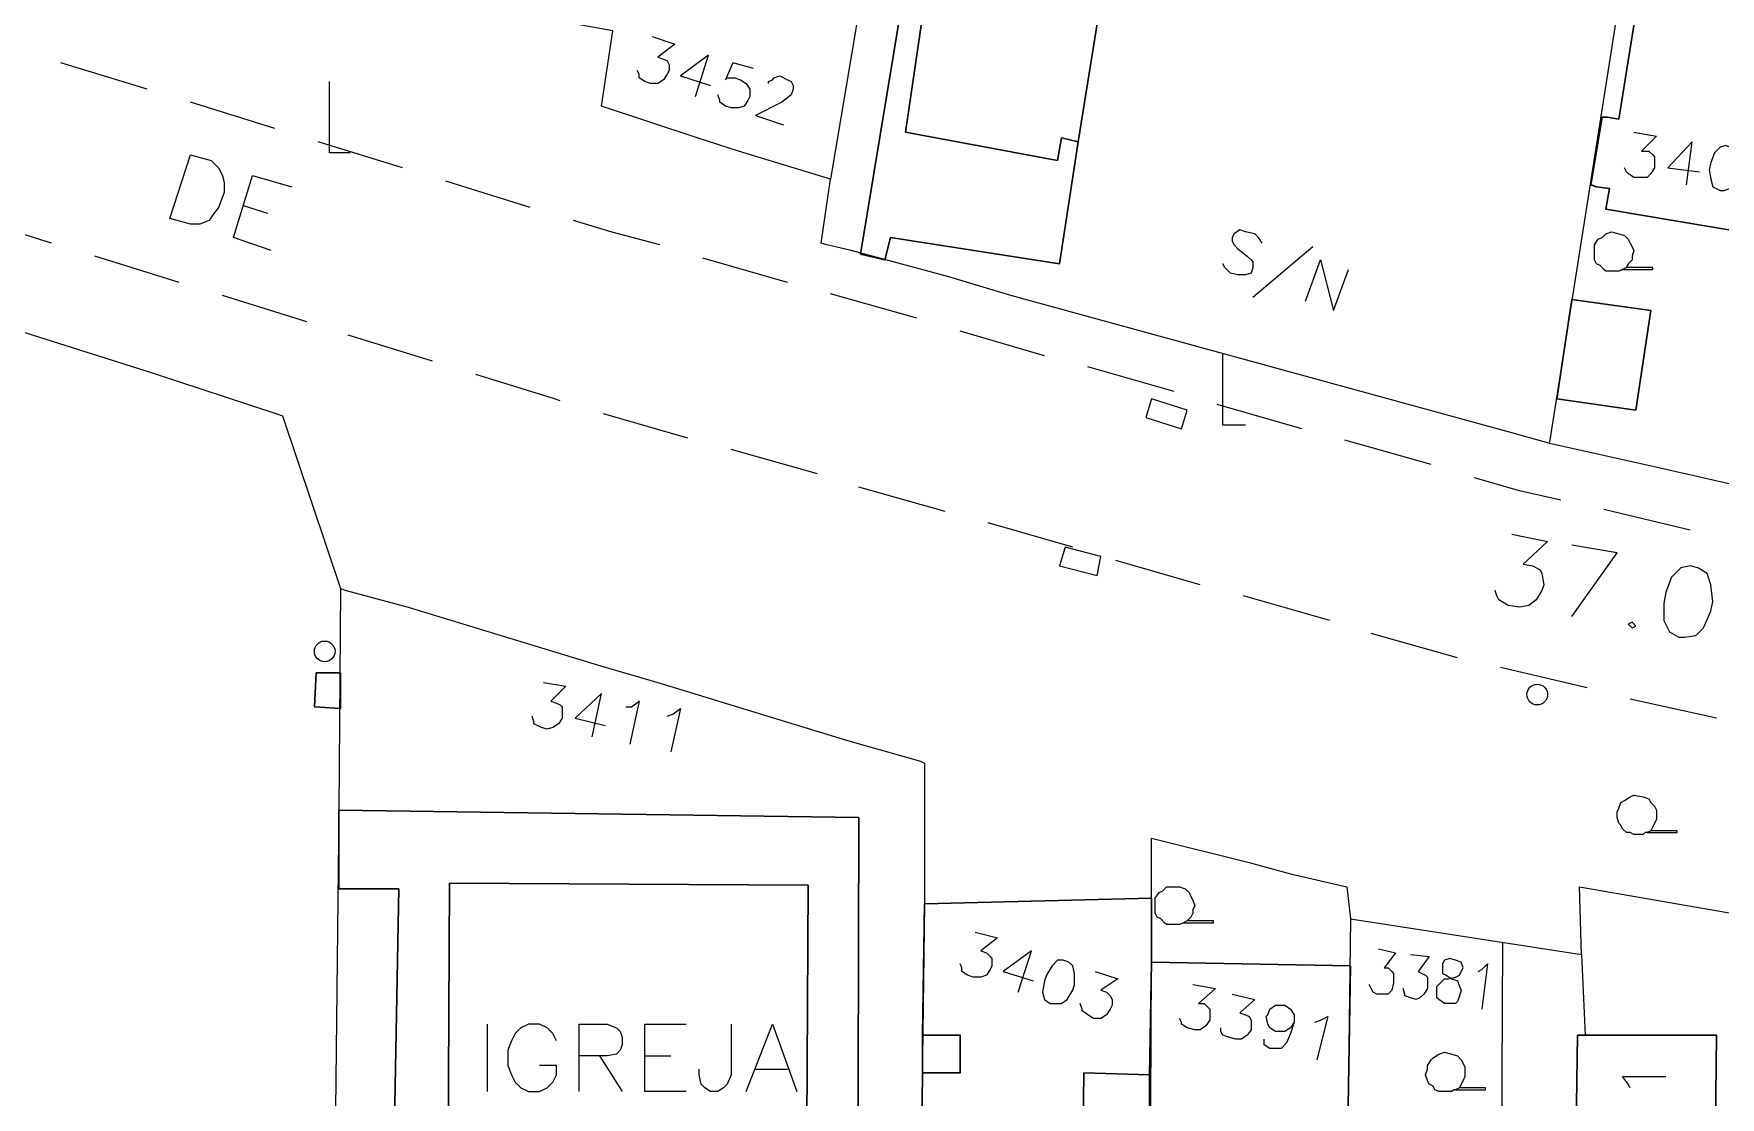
# Model space of a CAD drawing. Extents: x -2391 to 32076, y -11492 to 5852.
# Drawn here: x 4631.2 to 4707.3, y -1520.2 to -1472.2 of the extents above; entities that cross this region are included whole.
import ezdxf

# ---------------------------------------------------------------- set-up
doc = ezdxf.new("R2010")
doc.units = 0
doc.header["$LTSCALE"] = 7
for name, color, linetype in [('ALVE-CT', 3, 'CONTINUOUS'), ('PDF2_A101 - EDIFICACAO', 7, 'CONTINUOUS'), ('PDF2_A103 - PROJECAO_1', 7, 'CONTINUOUS'), ('PDF2_A112 - PRISMA_VENTILACAO', 7, 'CONTINUOUS'), ('PDF2_A123 - N DE PORTA', 7, 'CONTINUOUS'), ('PDF2_A124 - MURO', 7, 'CONTINUOUS'), ('PDF2_B211 - IGREJA', 7, 'CONTINUOUS'), ('PDF2_C301 - MEIO_FIO_2D', 7, 'CONTINUOUS'), ('PDF2_C307 - TXT_NOME_LOGRADOURO', 7, 'CONTINUOUS'), ('PDF2_C317 - BOCA_LOBO', 7, 'CONTINUOUS'), ('PDF2_F602 - ARVORE_ISOLADA', 7, 'CONTINUOUS'), ('PDF2_I902 - LUMINARIA', 7, 'CONTINUOUS'), ('PDF2_I903 - POSTE', 7, 'CONTINUOUS'), ('PDF2_N1403 - COTA_DE_APARELHO', 7, 'CONTINUOUS')]:
    doc.layers.add(name, color=color, linetype=linetype)

msp = doc.modelspace()

# ---------------------------------------------------------------- linework, layer by layer
at = {"layer": 'ALVE-CT'}
msp.add_circle((4550.796, -1271.53), 500, dxfattribs=at)
at = {"layer": 'PDF2_A101 - EDIFICACAO', "lineweight": 30}
for points in [[(4683.553, -1443.991), (4680.59, -1462.787), (4678.304, -1477.095), (4677.457, -1482.599), (4669.837, -1481.413), (4669.583, -1482.429), (4668.482, -1482.175), (4670.853, -1467.782), (4670.006, -1467.613), (4669.075, -1467.444), (4673.224, -1442.298)], [(4712.593, -1466.258), (4710.138, -1481.498), (4702.094, -1480.143), (4702.264, -1479.212), (4701.671, -1479.127), (4701.417, -1479.043), (4701.925, -1475.995), (4702.179, -1475.995), (4702.687, -1476.079), (4704.465, -1464.988)], [(4704.126, -1484.715), (4703.449, -1489.203), (4699.893, -1488.695), (4700.57, -1484.207)], [(4645.03, -1501.056), (4645.03, -1502.664), (4643.845, -1502.58), (4643.93, -1501.056)], [(4668.398, -1507.575), (4668.313, -1543.134), (4669.244, -1543.049), (4669.329, -1550.754), (4670.853, -1550.839), (4670.853, -1554.056), (4670.768, -1557.696), (4665.35, -1557.612), (4664.927, -1557.612), (4650.957, -1557.527), (4650.618, -1557.527), (4644.522, -1557.442), (4644.522, -1550.331), (4646.893, -1550.415), (4646.978, -1545.505), (4647.062, -1542.795), (4647.147, -1538.308), (4647.655, -1510.792), (4644.946, -1510.792), (4644.946, -1507.236)], [(4681.606, -1514.094), (4681.521, -1519.174), (4678.558, -1519.089), (4678.388, -1532.805), (4681.436, -1532.89), (4681.436, -1540.679), (4681.436, -1541.187), (4675.086, -1541.356), (4675.086, -1550.754), (4676.018, -1550.754), (4676.018, -1554.141), (4670.853, -1554.056), (4670.853, -1550.839), (4671.022, -1541.441), (4671.276, -1519.089), (4672.97, -1519.089), (4672.97, -1517.396), (4671.276, -1517.396), (4671.361, -1511.469), (4681.606, -1511.215)], [(4684.569, -1540.594), (4681.436, -1540.679), (4681.436, -1532.89), (4681.521, -1524), (4681.521, -1519.174), (4681.606, -1514.094), (4690.58, -1514.263), (4690.411, -1524.169), (4690.411, -1529.249), (4684.907, -1529.249), (4685.077, -1537.885), (4684.569, -1537.885)]]:
    msp.add_lwpolyline(points, close=True, dxfattribs=at)
msp.add_lwpolyline([(4700.57, -1535.091), (4700.824, -1517.396), (4707.09, -1517.396), (4706.92, -1532.297)], dxfattribs=at)
at = {"layer": 'PDF2_A103 - PROJECAO_1', "lineweight": 30}
for points in [[(4680.59, -1462.787), (4678.304, -1477.095), (4677.542, -1476.926), (4677.372, -1477.942), (4670.514, -1476.672), (4671.784, -1467.952), (4671.192, -1467.782), (4670.853, -1467.782), (4670.006, -1467.613), (4671.022, -1461.432), (4678.388, -1462.448)], [(4666.112, -1510.623), (4665.942, -1543.049), (4668.313, -1543.134), (4669.244, -1543.049), (4669.329, -1550.754), (4670.853, -1550.839), (4670.853, -1554.056), (4670.768, -1557.696), (4665.35, -1557.612), (4664.927, -1557.612), (4664.757, -1554.649), (4650.618, -1554.31), (4650.618, -1557.527), (4644.522, -1557.442), (4644.522, -1550.331), (4646.893, -1550.415), (4646.978, -1545.505), (4647.062, -1542.795), (4649.771, -1542.88), (4649.941, -1510.538)], [(4681.606, -1514.094), (4681.521, -1519.174), (4678.558, -1519.089), (4678.388, -1532.805), (4681.436, -1532.89), (4681.436, -1540.679), (4681.436, -1541.187), (4675.086, -1541.356), (4671.022, -1541.441), (4671.276, -1519.089), (4672.97, -1519.089), (4672.97, -1517.396), (4671.276, -1517.396), (4671.361, -1511.469), (4681.606, -1511.215)], [(4690.411, -1524.169), (4681.521, -1524), (4681.521, -1519.174), (4681.606, -1514.094), (4690.58, -1514.263)], [(4708.36, -1535.26), (4700.57, -1535.091), (4700.824, -1517.396), (4707.09, -1517.396), (4706.92, -1532.297), (4708.36, -1532.382)]]:
    msp.add_lwpolyline(points, close=True, dxfattribs=at)
at = {"layer": 'PDF2_A112 - PRISMA_VENTILACAO', "lineweight": 30}
msp.add_lwpolyline([(4671.276, -1519.089), (4671.276, -1517.396), (4672.97, -1517.396), (4672.97, -1519.089)], close=True, dxfattribs=at)
at = {"layer": 'PDF2_A123 - N DE PORTA', "lineweight": 9}
for points in [[(4659.085, -1472.354), (4660.101, -1472.693), (4659.339, -1473.286), (4659.593, -1473.37), (4659.762, -1473.455), (4659.847, -1473.624), (4659.847, -1473.878), (4659.762, -1474.048), (4659.593, -1474.302), (4659.339, -1474.471), (4659, -1474.471), (4658.746, -1474.386), (4658.492, -1474.217), (4658.492, -1474.048), (4658.407, -1473.878)], [(4661.032, -1475.063), (4661.625, -1473.201), (4660.355, -1474.132), (4661.709, -1474.555)], [(4663.657, -1473.794), (4662.725, -1473.54), (4662.387, -1474.302), (4662.471, -1474.217), (4662.81, -1474.217), (4663.064, -1474.302), (4663.318, -1474.471), (4663.487, -1474.725), (4663.487, -1475.063), (4663.403, -1475.233), (4663.233, -1475.487), (4662.979, -1475.571), (4662.641, -1475.571), (4662.387, -1475.487), (4662.133, -1475.317), (4662.133, -1475.233), (4662.048, -1474.979)], [(4664.334, -1474.471), (4664.334, -1474.386), (4664.503, -1474.302), (4664.588, -1474.217), (4664.842, -1474.132), (4665.181, -1474.302), (4665.35, -1474.386), (4665.435, -1474.555), (4665.435, -1474.725), (4665.35, -1474.979), (4665.265, -1475.063), (4664.927, -1475.317), (4663.741, -1475.91), (4665.011, -1476.333)], [(4703.364, -1476.672), (4704.38, -1476.841), (4703.703, -1477.519), (4704.042, -1477.519), (4704.211, -1477.688), (4704.296, -1477.773), (4704.296, -1478.111), (4704.296, -1478.281), (4704.126, -1478.535), (4703.957, -1478.704), (4703.618, -1478.704), (4703.364, -1478.704), (4703.11, -1478.535), (4703.026, -1478.45), (4702.941, -1478.281)], [(4705.735, -1479.043), (4705.989, -1477.095), (4704.888, -1478.281), (4706.328, -1478.45)], [(4686.601, -1481.667), (4686.431, -1481.413), (4686.262, -1481.244), (4685.839, -1481.159), (4685.585, -1481.075), (4685.331, -1481.244), (4685.246, -1481.413), (4685.246, -1481.583), (4685.331, -1481.752), (4685.5, -1481.921), (4685.923, -1482.26), (4686.093, -1482.429), (4686.177, -1482.514), (4686.177, -1482.768), (4686.093, -1483.022), (4685.839, -1483.107), (4685.5, -1483.107), (4685.161, -1483.022), (4684.907, -1482.768), (4684.823, -1482.599)], [(4688.887, -1481.837), (4686.177, -1484.123)], [(4688.548, -1484.292), (4689.225, -1482.429), (4689.818, -1484.715), (4690.495, -1482.853)], [(4654.174, -1501.479), (4655.19, -1501.648), (4654.513, -1502.326), (4654.767, -1502.41), (4654.936, -1502.495), (4655.021, -1502.58), (4655.021, -1502.918), (4655.021, -1503.088), (4654.851, -1503.342), (4654.597, -1503.511), (4654.343, -1503.596), (4654.089, -1503.511), (4653.751, -1503.342), (4653.751, -1503.257), (4653.666, -1503.003)], [(4656.375, -1503.934), (4656.799, -1501.987), (4655.613, -1503.088), (4656.968, -1503.426)], [(4657.899, -1502.58), (4658.153, -1502.58), (4658.492, -1502.326), (4658.069, -1504.273)], [(4659.762, -1503.003), (4660.016, -1502.918), (4660.355, -1502.664), (4659.931, -1504.612)], [(4673.647, -1512.739), (4674.663, -1512.993), (4673.901, -1513.586), (4674.155, -1513.671), (4674.324, -1513.84), (4674.409, -1513.925), (4674.409, -1514.263), (4674.324, -1514.433), (4674.155, -1514.687), (4673.901, -1514.771), (4673.562, -1514.771), (4673.308, -1514.687), (4673.054, -1514.517), (4673.054, -1514.348), (4672.97, -1514.179)], [(4675.594, -1515.449), (4676.187, -1513.586), (4674.917, -1514.517), (4676.272, -1514.941)], [(4691.85, -1513.501), (4692.612, -1513.671), (4692.104, -1514.348), (4692.273, -1514.348), (4692.443, -1514.517), (4692.527, -1514.602), (4692.527, -1514.856), (4692.527, -1515.025), (4692.443, -1515.364), (4692.273, -1515.533), (4692.019, -1515.533), (4691.765, -1515.533), (4691.596, -1515.449), (4691.511, -1515.279), (4691.427, -1515.11)], [(4693.289, -1513.755), (4694.136, -1513.84), (4693.628, -1514.517), (4693.797, -1514.602), (4693.967, -1514.687), (4694.051, -1514.771), (4694.051, -1515.11), (4694.051, -1515.279), (4693.882, -1515.533), (4693.713, -1515.703), (4693.543, -1515.787), (4693.289, -1515.703), (4693.035, -1515.618), (4693.035, -1515.533), (4692.951, -1515.279)], [(4679.066, -1514.517), (4680.082, -1514.856), (4679.32, -1515.364), (4679.574, -1515.449), (4679.743, -1515.618), (4679.828, -1515.787), (4679.828, -1516.041), (4679.743, -1516.211), (4679.574, -1516.465), (4679.32, -1516.634), (4678.981, -1516.634), (4678.727, -1516.465), (4678.473, -1516.295), (4678.473, -1516.211), (4678.388, -1515.957)], [(4696.337, -1514.517), (4696.507, -1514.433), (4696.761, -1514.179), (4696.507, -1516.211)], [(4683.468, -1515.11), (4684.484, -1515.279), (4683.722, -1515.957), (4683.976, -1515.957), (4684.145, -1516.126), (4684.23, -1516.211), (4684.23, -1516.549), (4684.23, -1516.719), (4684.061, -1516.973), (4683.807, -1517.142), (4683.553, -1517.142), (4683.214, -1517.057), (4682.96, -1516.888), (4682.96, -1516.803), (4682.875, -1516.634)], [(4685.246, -1515.533), (4686.262, -1515.787), (4685.585, -1516.38), (4685.839, -1516.465), (4686.008, -1516.549), (4686.093, -1516.719), (4686.093, -1516.973), (4686.093, -1517.142), (4685.923, -1517.396), (4685.669, -1517.565), (4685.415, -1517.565), (4685.077, -1517.481), (4684.823, -1517.396), (4684.738, -1517.227), (4684.738, -1517.057)], [(4688.04, -1516.803), (4687.871, -1517.057), (4687.617, -1517.227), (4687.278, -1517.227), (4687.193, -1517.227), (4686.939, -1517.057), (4686.855, -1516.888), (4686.77, -1516.549), (4686.855, -1516.465), (4686.939, -1516.211), (4687.193, -1516.041), (4687.532, -1516.041), (4687.617, -1516.041), (4687.871, -1516.211), (4688.04, -1516.465), (4688.04, -1516.803), (4687.871, -1517.311), (4687.701, -1517.735), (4687.447, -1517.989), (4687.109, -1517.989), (4686.939, -1517.989), (4686.685, -1517.819), (4686.685, -1517.565)], [(4688.971, -1516.803), (4689.225, -1516.719), (4689.564, -1516.549), (4689.056, -1518.497)], [(4703.195, -1519.767), (4703.11, -1519.597), (4702.856, -1519.259), (4704.804, -1519.259)]]:
    msp.add_lwpolyline(points, dxfattribs=at)
for points in [[(4707.513, -1477.265), (4707.259, -1477.349), (4707.005, -1477.603), (4706.836, -1478.027), (4706.751, -1478.365), (4706.836, -1478.789), (4706.92, -1479.127), (4707.259, -1479.297), (4707.428, -1479.297), (4707.682, -1479.212), (4707.936, -1478.958), (4708.106, -1478.535), (4708.19, -1478.281), (4708.106, -1477.773), (4707.936, -1477.434), (4707.682, -1477.349)], [(4677.626, -1514.009), (4677.372, -1514.009), (4677.118, -1514.263), (4676.864, -1514.687), (4676.78, -1514.941), (4676.695, -1515.449), (4676.78, -1515.787), (4677.034, -1515.957), (4677.203, -1515.957), (4677.542, -1515.957), (4677.796, -1515.787), (4678.05, -1515.364), (4678.134, -1515.11), (4678.134, -1514.602), (4678.05, -1514.263), (4677.88, -1514.094)], [(4695.067, -1513.925), (4694.813, -1514.009), (4694.729, -1514.179), (4694.729, -1514.348), (4694.729, -1514.602), (4694.898, -1514.687), (4695.152, -1514.856), (4695.406, -1514.941), (4695.491, -1515.195), (4695.575, -1515.364), (4695.491, -1515.618), (4695.406, -1515.872), (4695.321, -1515.957), (4695.067, -1515.957), (4694.813, -1515.957), (4694.559, -1515.787), (4694.475, -1515.703), (4694.475, -1515.533), (4694.475, -1515.195), (4694.644, -1515.025), (4694.813, -1514.856), (4694.983, -1514.856), (4695.321, -1514.771), (4695.491, -1514.687), (4695.575, -1514.517), (4695.66, -1514.348), (4695.575, -1514.094), (4695.321, -1514.009)]]:
    msp.add_lwpolyline(points, close=True, dxfattribs=at)
at = {"layer": 'PDF2_A124 - MURO', "lineweight": 9}
for points in [[(4709.037, -1492.843), (4706.074, -1492.166), (4704.211, -1491.742), (4699.639, -1490.727), (4697.861, -1490.219), (4694.136, -1489.203), (4675.256, -1484.038), (4672.462, -1483.191), (4668.059, -1482.006), (4666.958, -1481.752), (4666.704, -1481.667), (4667.128, -1478.789), (4662.979, -1477.519), (4661.117, -1476.926), (4656.799, -1475.487), (4657.307, -1472.1), (4649.433, -1470.661), (4648.925, -1470.576), (4646.724, -1470.153), (4646.554, -1470.153), (4650.279, -1450.68), (4651.295, -1445.092), (4654.682, -1427.058), (4658.746, -1405.723)], [(4712.339, -1409.533), (4699.554, -1490.642)], [(4678.727, -1409.871), (4667.128, -1478.789)], [(4610.826, -1479.381), (4636.479, -1487.509), (4642.152, -1489.372), (4642.406, -1489.457), (4645.03, -1497.246), (4645.284, -1497.33), (4648.078, -1498.092), (4656.714, -1500.717), (4659.339, -1501.479), (4667.89, -1504.104), (4671.192, -1505.035), (4671.361, -1505.12), (4671.361, -1511.469), (4681.606, -1511.215), (4681.606, -1508.506), (4686.008, -1509.607), (4687.871, -1510.115), (4690.411, -1510.707), (4690.58, -1512.147), (4700.994, -1513.755), (4700.909, -1510.707), (4708.275, -1511.977), (4708.36, -1515.11), (4726.309, -1516.973)], [(4645.03, -1497.246), (4644.946, -1507.236), (4644.607, -1538.308), (4647.147, -1538.308), (4646.978, -1545.505), (4644.607, -1545.505), (4644.522, -1557.442)], [(4671.361, -1511.469), (4670.26, -1596.981)], [(4681.606, -1511.215), (4681.182, -1596.981)], [(4690.58, -1512.147), (4689.479, -1596.896)], [(4697.438, -1513.247), (4697.015, -1596.896)], [(4700.994, -1513.755), (4701.163, -1517.396)]]:
    msp.add_lwpolyline(points, dxfattribs=at)
at = {"layer": 'PDF2_B211 - IGREJA', "lineweight": 18}
for points in [[(4651.634, -1516.888), (4651.634, -1519.936)], [(4654.767, -1517.65), (4654.597, -1517.311), (4654.343, -1517.057), (4654.005, -1516.888), (4653.497, -1516.888), (4653.158, -1517.057), (4652.904, -1517.311), (4652.735, -1517.65), (4652.565, -1518.073), (4652.565, -1518.751), (4652.735, -1519.174), (4652.904, -1519.513), (4653.158, -1519.767), (4653.497, -1519.936), (4654.005, -1519.936), (4654.343, -1519.767), (4654.597, -1519.513), (4654.767, -1519.174), (4654.767, -1518.751), (4654.005, -1518.751)], [(4655.783, -1519.936), (4655.783, -1516.888), (4657.053, -1516.888), (4657.476, -1517.057), (4657.645, -1517.227), (4657.73, -1517.481), (4657.73, -1517.819), (4657.645, -1518.073), (4657.476, -1518.243), (4657.053, -1518.327), (4655.783, -1518.327)], [(4660.609, -1519.936), (4658.746, -1519.936), (4658.746, -1516.888), (4660.609, -1516.888)], [(4662.641, -1516.888), (4662.641, -1519.174), (4662.471, -1519.597), (4662.302, -1519.767), (4662.048, -1519.936), (4661.709, -1519.936), (4661.455, -1519.767), (4661.286, -1519.597), (4661.201, -1519.174), (4661.201, -1518.92)], [(4663.318, -1519.936), (4664.503, -1516.888), (4665.604, -1519.936)], [(4656.714, -1518.327), (4657.73, -1519.936)], [(4658.746, -1518.327), (4659.931, -1518.327)], [(4663.741, -1518.92), (4665.181, -1518.92)]]:
    msp.add_lwpolyline(points, dxfattribs=at)
at = {"layer": 'PDF2_C301 - MEIO_FIO_2D', "lineweight": 9}
for points in [[(4636.31, -1474.725), (4632.415, -1473.54)], [(4642.067, -1476.503), (4638.257, -1475.317)], [(4647.824, -1478.281), (4644.014, -1477.095)], [(4653.581, -1480.059), (4649.771, -1478.873)], [(4631.992, -1481.667), (4628.182, -1480.482)], [(4659.423, -1481.752), (4657.222, -1481.159), (4655.529, -1480.651)], [(4637.749, -1483.445), (4633.939, -1482.26)], [(4665.181, -1483.445), (4661.371, -1482.345)], [(4643.506, -1485.223), (4639.696, -1484.038)], [(4671.022, -1485.054), (4667.128, -1483.953)], [(4676.78, -1486.747), (4672.97, -1485.647)], [(4649.179, -1487.001), (4645.369, -1485.816)], [(4654.936, -1488.779), (4654.682, -1488.695), (4651.126, -1487.594)], [(4682.621, -1488.356), (4678.727, -1487.255)], [(4660.693, -1490.473), (4656.883, -1489.372)], [(4688.379, -1490.049), (4684.569, -1488.949)], [(4666.535, -1492.081), (4662.641, -1490.981)], [(4694.221, -1491.658), (4690.326, -1490.557)], [(4700.062, -1493.266), (4698.2, -1492.843), (4696.168, -1492.25)], [(4672.292, -1493.774), (4668.398, -1492.674)], [(4705.904, -1494.621), (4702.01, -1493.69)], [(4678.05, -1495.383), (4674.24, -1494.282)], [(4683.807, -1497.076), (4679.997, -1495.976)], [(4689.649, -1498.685), (4685.754, -1497.584)], [(4695.406, -1500.378), (4691.511, -1499.278)], [(4701.248, -1501.733), (4697.353, -1500.802)], [(4707.09, -1503.088), (4703.195, -1502.241)]]:
    msp.add_lwpolyline(points, dxfattribs=at)
at = {"layer": 'PDF2_C307 - TXT_NOME_LOGRADOURO', "lineweight": 9}
msp.add_lwpolyline([(4637.326, -1480.567), (4638.257, -1477.688), (4639.188, -1477.942), (4639.527, -1478.281), (4639.696, -1478.619), (4639.781, -1478.958), (4639.781, -1479.381), (4639.527, -1480.059), (4639.273, -1480.397), (4639.104, -1480.651), (4638.68, -1480.821), (4638.257, -1480.821)], close=True, dxfattribs=at)
for points in [[(4641.898, -1482.006), (4640.204, -1481.413), (4641.051, -1478.619), (4642.829, -1479.127)], [(4640.628, -1479.974), (4641.728, -1480.313)]]:
    msp.add_lwpolyline(points, dxfattribs=at)
at = {"layer": 'PDF2_C317 - BOCA_LOBO', "lineweight": 9}
for points in [[(4681.352, -1489.541), (4682.96, -1490.049), (4683.214, -1489.203), (4681.606, -1488.695)], [(4677.457, -1496.23), (4679.15, -1496.653), (4679.32, -1495.806), (4677.711, -1495.383)]]:
    msp.add_lwpolyline(points, close=True, dxfattribs=at)
at = {"layer": 'PDF2_F602 - ARVORE_ISOLADA', "lineweight": 9}
for points in [[(4703.026, -1482.768), (4702.856, -1482.853), (4702.687, -1482.937), (4702.518, -1482.937), (4702.348, -1482.937), (4702.094, -1482.937), (4702.01, -1482.853), (4701.84, -1482.683), (4701.671, -1482.599), (4701.586, -1482.429), (4701.586, -1482.175), (4701.586, -1481.921), (4701.586, -1481.752), (4701.756, -1481.498), (4701.925, -1481.413), (4702.094, -1481.244), (4702.348, -1481.159), (4702.687, -1481.244), (4702.941, -1481.329), (4703.11, -1481.498), (4703.195, -1481.667), (4703.28, -1481.837), (4703.364, -1482.006), (4703.28, -1482.26), (4703.28, -1482.429), (4703.11, -1482.599), (4703.026, -1482.768), (4702.856, -1482.853), (4704.211, -1482.853), (4704.211, -1482.768)], [(4704.126, -1508.167), (4703.957, -1508.252), (4703.872, -1508.252), (4703.788, -1508.337), (4703.534, -1508.337), (4703.364, -1508.337), (4703.195, -1508.252), (4703.026, -1508.252), (4702.856, -1508.083), (4702.772, -1507.913), (4702.687, -1507.829), (4702.602, -1507.575), (4702.602, -1507.321), (4702.687, -1507.152), (4702.772, -1506.898), (4702.941, -1506.813), (4703.195, -1506.644), (4703.364, -1506.559), (4703.788, -1506.644), (4704.042, -1506.728), (4704.126, -1506.898), (4704.296, -1507.067), (4704.38, -1507.236), (4704.38, -1507.406), (4704.38, -1507.659), (4704.296, -1507.829), (4704.211, -1507.998), (4704.126, -1508.167), (4703.957, -1508.252), (4705.312, -1508.252), (4705.312, -1508.167)], [(4683.214, -1512.231), (4683.045, -1512.316), (4682.875, -1512.401), (4682.706, -1512.401), (4682.537, -1512.401), (4682.283, -1512.401), (4682.198, -1512.316), (4682.029, -1512.147), (4681.86, -1512.062), (4681.775, -1511.893), (4681.775, -1511.639), (4681.775, -1511.385), (4681.775, -1511.215), (4681.944, -1510.961), (4682.114, -1510.877), (4682.283, -1510.707), (4682.537, -1510.707), (4682.875, -1510.707), (4683.129, -1510.792), (4683.299, -1510.961), (4683.383, -1511.131), (4683.468, -1511.3), (4683.553, -1511.554), (4683.468, -1511.723), (4683.468, -1511.893), (4683.383, -1512.062), (4683.214, -1512.231), (4683.045, -1512.316), (4684.399, -1512.316), (4684.399, -1512.231)], [(4695.491, -1519.767), (4695.321, -1519.851), (4695.237, -1519.851), (4695.152, -1519.936), (4694.983, -1519.936), (4694.729, -1519.936), (4694.559, -1519.936), (4694.39, -1519.851), (4694.305, -1519.682), (4694.136, -1519.597), (4694.051, -1519.428), (4693.967, -1519.174), (4694.051, -1518.92), (4694.051, -1518.751), (4694.221, -1518.497), (4694.305, -1518.412), (4694.559, -1518.243), (4694.813, -1518.158), (4695.152, -1518.243), (4695.406, -1518.327), (4695.575, -1518.497), (4695.66, -1518.666), (4695.745, -1518.835), (4695.745, -1519.005), (4695.745, -1519.259), (4695.66, -1519.428), (4695.575, -1519.597), (4695.491, -1519.767), (4695.321, -1519.851), (4696.676, -1519.851), (4696.676, -1519.767)]]:
    msp.add_lwpolyline(points, close=True, dxfattribs=at)
at = {"layer": 'PDF2_I902 - LUMINARIA', "lineweight": 9}
for points in [[(4644.353, -1500.124), (4644.353, -1500.124)], [(4699.046, -1502.072), (4699.046, -1502.072)]]:
    msp.add_lwpolyline(points, dxfattribs=at)
for centre in [(4644.311, -1500.082), (4699.004, -1502.029)]:
    msp.add_circle(centre, 0.466, dxfattribs=at)
at = {"layer": 'PDF2_I903 - POSTE', "lineweight": 9}
for points in [[(4645.454, -1477.603), (4644.522, -1477.603), (4644.522, -1474.386)], [(4685.839, -1489.88), (4684.823, -1489.88), (4684.823, -1486.663)]]:
    msp.add_lwpolyline(points, dxfattribs=at)
at = {"layer": 'PDF2_N1403 - COTA_DE_APARELHO', "lineweight": 9}
for points in [[(4697.861, -1494.79), (4699.47, -1495.129), (4698.369, -1496.145), (4698.793, -1496.23), (4699.131, -1496.399), (4699.216, -1496.568), (4699.3, -1497.076), (4699.216, -1497.33), (4698.962, -1497.754), (4698.623, -1498.008), (4698.2, -1498.092), (4697.692, -1498.008), (4697.269, -1497.754), (4697.184, -1497.584), (4697.099, -1497.33)], [(4700.57, -1498.516), (4702.602, -1495.637), (4700.57, -1495.298)]]:
    msp.add_lwpolyline(points, dxfattribs=at)
for points in [[(4705.904, -1496.23), (4705.481, -1496.314), (4705.058, -1496.738), (4704.804, -1497.415), (4704.719, -1497.923), (4704.719, -1498.685), (4704.973, -1499.193), (4705.396, -1499.447), (4705.65, -1499.447), (4706.158, -1499.362), (4706.497, -1499.024), (4706.836, -1498.262), (4706.92, -1497.838), (4706.836, -1497.076), (4706.666, -1496.568), (4706.243, -1496.314)], [(4703.28, -1498.77), (4703.11, -1498.854), (4703.28, -1499.024), (4703.449, -1498.939)]]:
    msp.add_lwpolyline(points, close=True, dxfattribs=at)

doc.saveas('drawing.dxf')
